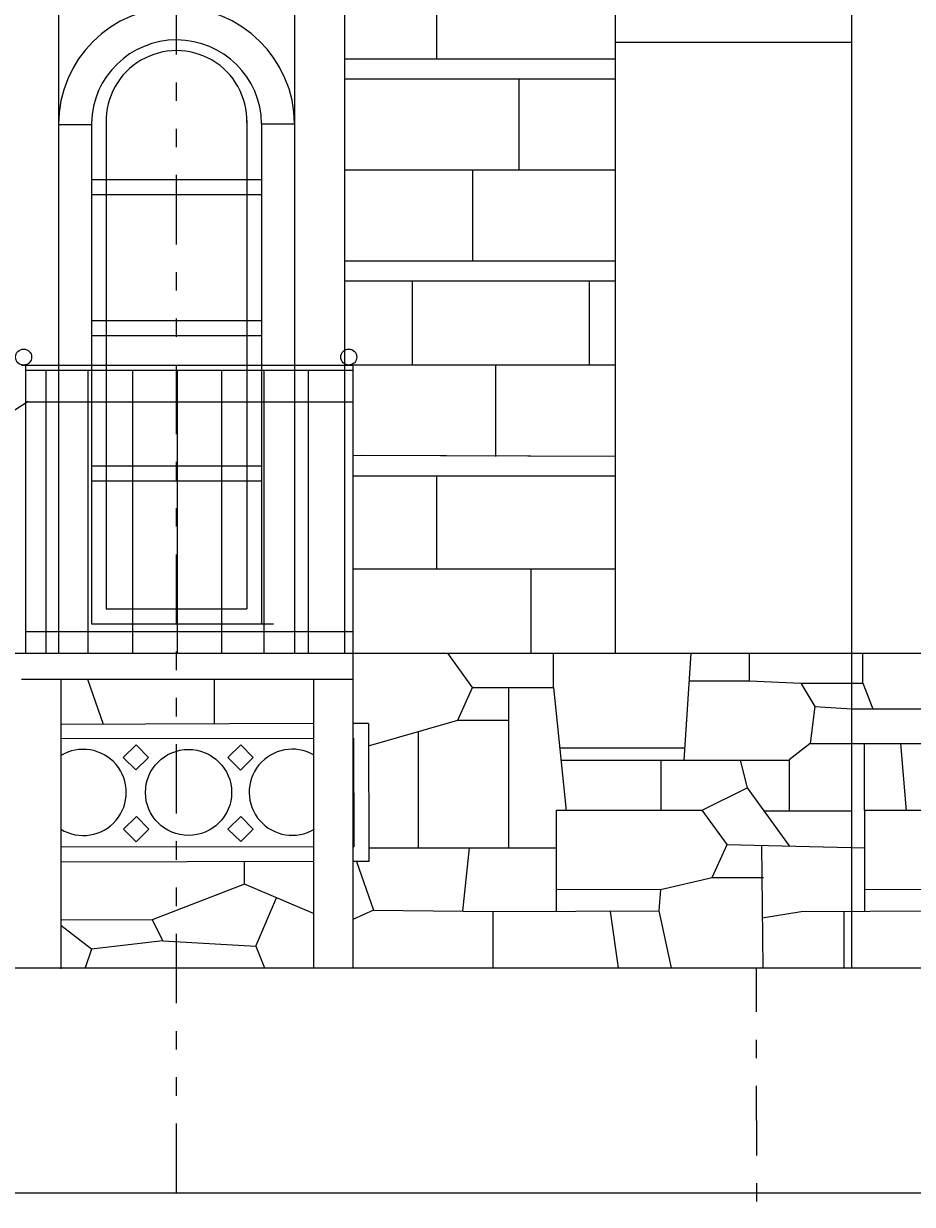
# Model space of a CAD drawing. Header units: millimetres. Extents: x -490789 to -449459, y 209001 to 327650.
# Drawn here: x -476655 to -473270, y 217204 to 221705 of the extents above; entities that cross this region are included whole.
import ezdxf

# ---------------------------------------------------------------- set-up
doc = ezdxf.new("R2010")
doc.units = ezdxf.units.MM
doc.header["$MEASUREMENT"] = 0
doc.linetypes.add('2-Штрих-Штриховая', pattern=[723.19442, 264.583325, -105.833328, 70.555556, -105.833328, 70.555556, -105.833328])
doc.linetypes.add('Штрих-Штриховая', pattern=[546.805537, 264.583325, -105.833328, 70.555556, -105.833328])
for name, color, linetype, lineweight in [('0_Ном._пера__12_Ном._пера__12_Ном._пера__12', 12, 'Continuous', 18), ('0_Ном._пера__182_Ном._пера__182_Ном._пера__182', 182, 'Continuous', 18), ('0_Ном._пера__25', 25, 'Continuous', 18), ('0_Ном._пера__7_Ном._пера__15_Ном._пера__15', 15, 'Continuous', 18), ('0_Ном._пера__7_Ном._пера__15_Ном._пера__7', 7, 'Continuous', 18), ('0_Ном._пера__7_Ном._пера__16_Ном._пера__16', 16, 'Continuous', 18), ('0_Ном._пера__7_Ном._пера__5_Ном._пера__5', 5, 'Continuous', 18), ('0_Ном._пера__7_Ном._пера__7_Ном._пера__1', 1, 'Continuous', 18), ('0_Ном._пера__7_Ном._пера__7_Ном._пера__7', 7, 'Continuous', 18), ('0_Ном._пера__85', 85, 'Continuous', 18), ('0_Ном_пера__13_Ном_пера__13_Ном_пера__13_Ном_пера__13_Ном_пера__13_Ном_пера__13_Ном_пера__13_Ном_пера__13_Ном_пера__13_Ном._пера__13_Ном_пера__13_Ном_пера__13_Ном_пера__13_Ном_пера__13_Ном_пера__13_Ном_пера__13_Ном_пера__13_Ном_пера__13_Ном_пера__13_Ном_4_Ном._пера__13', 13, 'Continuous', 18), ('0_Ном_пера__15_Ном_пера__15_Ном_пера__15_Ном_пера__15_Ном_пера__15_Ном_пера__15_Ном_пера__15_Ном._пера__15_Ном_пера__15_Ном_пера__15_Ном_пера__15_Ном_пера__15_Ном_пера__15_Ном_пера__15_Ном_пера__15_Ном_пера__15_Ном_пера__15_Ном_пера__15_Ном_пера__15_Ном_3_Ном._пера__15', 15, 'Continuous', 18), ('0_Ном_пера__15_Ном_пера__15_Ном_пера__15_Ном_пера__15_Ном_пера__15_Ном_пера__15_Ном_пера__15_Ном_пера__15_Ном_пера__15_Ном._пера__15_Ном_пера__15_Ном_пера__15_Ном_пера__15_Ном_пера__15_Ном_пера__15_Ном_пера__15_Ном_пера__15_Ном_пера__15_Ном_пера__15_Ном_3_Ном._пера__15', 15, 'Continuous', 18), ('0_Ном_пера__1_Ном_пера__1_Ном_пера__1_Ном._пера__1_Ном_пера__1_Ном_пера__1_Ном_пера__1_Ном_пера__1_Ном_пера__1_Ном_пера__1_Ном_пера__1_Ном_пера__1_Ном_пера__1_Ном_пера__1_Ном_пера__1_Ном_пера__1_Ном_пера__1_Ном_пера__1_Ном_пера__1_Ном_пера__1_Ном_пера___D_Ном._пера__1', 1, 'Continuous', 18), ('0_Ном_пера__5_Ном_пера__5_Ном_пера__5_Ном_пера__5_Ном_пера__5_Ном_пера__5_Ном_пера__5_Ном_пера__5_Ном_пера__5_Ном_пера__5_Ном_пера__5_Ном_пера__5_Ном_пера__5_Ном_пера__5_Ном_пера__5_Ном_пера__5_Ном._пера__5_Ном_пера__5_Ном_пера__5_Ном_пера__5_Ном_пера___7_Ном._пера__5', 5, 'Continuous', 18), ('0_Ном_пера__7_Ном._пера__7_Ном_пера__7_Ном_пера__7_Ном_пера__7_Ном_пера__7_Ном_пера__7_Ном_пера__7_Ном_пера__7_Ном_пера__7_Ном_пера__7_Ном_пера__7_Ном_пера__7_Ном_пера__7_Ном_пера__7_Ном_пера__7_Ном_пера__7_Ном_пера__7_Ном_пера__7_Ном_пера__7_Ном_пера___7_Ном._пера__7', 7, 'Continuous', 18), ('0_Ном_пера__7_Ном_пера__7_Ном_пера__7_Ном._пера__7_Ном_пера__7_Ном_пера__7_Ном_пера__7_Ном_пера__7_Ном_пера__7_Ном_пера__7_Ном_пера__7_Ном_пера__7_Ном_пера__7_Ном_пера__7_Ном_пера__7_Ном_пера__7_Ном_пера__7_Ном_пера__7_Ном_пера__7_Ном_пера__7_Ном_пера___5_Ном._пера__7', 7, 'Continuous', 18), ('0_Ном_пера__7_Ном_пера__7_Ном_пера__7_Ном_пера__7_Ном_пера__7_Ном_пера__7_Ном_пера__7_Ном_пера__7_Ном_пера__7_Ном._пера__7_Ном_пера__7_Ном_пера__7_Ном_пера__7_Ном_пера__7_Ном_пера__7_Ном_пера__7_Ном_пера__7_Ном_пера__7_Ном_пера__7_Ном_пера__7_Ном_пера___7_Ном._пера__7', 7, 'Continuous', 18), ('0_Ном_пера__7_Ном_пера__7_Ном_пера__7_Ном_пера__7_Ном_пера__7_Ном_пера__7_Ном_пера__7_Ном_пера__7_Ном_пера__7_Ном_пера__7_Ном_пера__7_Ном_пера__7_Ном_пера__7_Ном_пера__7_Ном_пера__7_Ном._пера__7_Ном_пера__7_Ном._пера__7_Ном_пера__7_Ном._пера__7_Ном_пера_2_Ном._пера__7', 7, 'Continuous', 18), ('0_Ном_пера__7_Ном_пера__7_Ном_пера__7_Ном_пера__7_Ном_пера__7_Ном_пера__7_Ном_пера__7_Ном_пера__7_Ном_пера__7_Ном_пера__7_Ном_пера__7_Ном_пера__7_Ном_пера__7_Ном_пера__7_Ном_пера__7_Ном_пера__7_Ном_пера__7_Ном_пера__7_Ном._пера__7_Ном_пера__7_Ном._пера__5_Ном._пера__7', 7, 'Continuous', 18), ('0_Ном_пера__7_Ном_пера__7_Ном_пера__7_Ном_пера__7_Ном_пера__7_Ном_пера__7_Ном_пера__7_Ном_пера__7_Ном_пера__7_Ном_пера__7_Ном_пера__7_Ном_пера__7_Ном_пера__7_Ном_пера__7_Ном_пера__7_Ном_пера__7_Ном_пера__7_Ном_пера__7_Ном_пера__7_Ном_пера__7_Ном_пера__7_C_Ном._пера__1', 1, 'Continuous', 18), ('0_Ном_пера__7_Ном_пера__7_Ном_пера__7_Ном_пера__7_Ном_пера__7_Ном_пера__7_Ном_пера__7_Ном_пера__7_Ном_пера__7_Ном_пера__7_Ном_пера__7_Ном_пера__7_Ном_пера__7_Ном_пера__7_Ном_пера__7_Ном_пера__7_Ном_пера__7_Ном_пера__7_Ном_пера__7_Ном_пера__7_Ном_пера__7_C_Ном._пера__7', 7, 'Continuous', 18)]:
    doc.layers.add(name, color=color, linetype=linetype, lineweight=lineweight)
doc.styles.add('СГЕНЕРИР_СТИЛЬ_1', font='')
doc.styles.get('СГЕНЕРИР_СТИЛЬ_1').set_extended_font_data('Arial')
doc.dimstyles.new('СГЕНЕРИР_СТИЛЬ__1', dxfattribs={"dimtxt": 250, "dimasz": 39.04812, "dimexe": 0.18, "dimexo": 0, "dimgap": 0.09, "dimtad": 1, "dimtih": 1, "dimtoh": 1, "dimdec": 0, "dimzin": 0, "dimdsep": 46, "dimtxsty": 'СГЕНЕРИР_СТИЛЬ_1', "dimblk": 'ARROWHEAD_6', "dimblk1": 'ARROWHEAD_6', "dimblk2": 'ARROWHEAD_6', "dimcen": 0.09, "dimclrd": 85, "dimclre": 85, "dimclrt": 25, "dimazin": 0, "dimtfac": 1, "dimtdec": 4, "dimtmove": 0, "dimatfit": 3, "dimfxl": 0, "dimtolj": 1, "dimtzin": 0, "dimarcsym": 0})

# ---------------------------------------------------------------- blocks, each defined once
blk = doc.blocks.new('*D5')
at = {"layer": '0_Ном._пера__85', "linetype": 'Continuous'}
for p, q in [((-480528, 217209.2), (-480528, 218105.7)), ((-458878.7, 217209.2), (-458878.7, 218105.7)), ((-480507.4, 217268.3), (-480548.5, 217227.2)), ((-458899.2, 217227.2), (-458858.1, 217268.3)), ((-480558.8, 217247.8), (-480528, 217247.8)), ((-480528, 217247.8), (-458878.7, 217247.8)), ((-458878.7, 217247.8), (-458847.8, 217247.8))]:
    blk.add_line(p, q, dxfattribs=at)
at = {"layer": '0_Ном._пера__25', "insert": (-470225.6, 217297.8), "char_height": 250, "attachment_point": 7, "style": 'СГЕНЕРИР_СТИЛЬ_1'}
blk.add_mtext('\\A1;{\\fArial|b0|i0|c204|p38;21\xa0649}', dxfattribs=at)
blk = doc.blocks.new('ARROWHEAD_6')
at = {"color": 0, "linetype": 'Continuous', "lineweight": 0}
for p, q in [((0, 0), (-1, 0)), ((-0.5, -0.5), (0.5, 0.5))]:
    blk.add_line(p, q, dxfattribs=at)
blk = doc.blocks.new('*D6')
at = {"layer": '0_Ном._пера__85', "linetype": 'Continuous'}
for p, q in [((-480776.9, 216335.7), (-480776.9, 218105.7)), ((-456839.7, 216335.7), (-456839.7, 218105.7)), ((-480807.8, 216374.2), (-480776.9, 216374.2)), ((-480756.4, 216394.8), (-480797.5, 216353.6)), ((-480776.9, 216374.2), (-456839.7, 216374.2)), ((-456860.2, 216353.6), (-456819.1, 216394.8)), ((-456839.7, 216374.2), (-456808.8, 216374.2))]:
    blk.add_line(p, q, dxfattribs=at)
at = {"layer": '0_Ном._пера__25', "insert": (-469330.6, 216424.2), "char_height": 250, "attachment_point": 7, "style": 'СГЕНЕРИР_СТИЛЬ_1'}
blk.add_mtext('\\A1;{\\fArial|b0|i0|c204|p38;23\xa0937}', dxfattribs=at)

msp = doc.modelspace()

# ---------------------------------------------------------------- linework, layer by layer
at = {"layer": '0_Ном._пера__12_Ном._пера__12_Ном._пера__12', "linetype": '2-Штрих-Штриховая'}
msp.add_line((-476073.2, 217247.8), (-476073.2, 234156.5), dxfattribs=at)
at = {"layer": '0_Ном._пера__182_Ном._пера__182_Ном._пера__182', "linetype": 'Штрих-Штриховая'}
msp.add_line((-473860.9, 215750.8), (-473863.7, 218105.7), dxfattribs=at)
at = {"layer": '0_Ном._пера__7_Ном._пера__15_Ном._пера__15', "linetype": 'Continuous'}
for p, q in [((-473500.9, 221633.7), (-474400.2, 221633.7)), ((-476412.6, 219206.5), (-476352.6, 219034.3)), ((-475929.9, 219206.5), (-475929.9, 219035.4)), ((-475152.9, 219006.2), (-475152.9, 218563.7)), ((-474613.2, 218945), (-474135.6, 218945)), ((-473452, 218706.7), (-473452, 218960.6)), ((-474070.3, 218706.7), (-473899.3, 218791.9)), ((-473899.3, 218791.9), (-473739.4, 218570.6)), ((-474626.9, 218706.7), (-474070.3, 218706.7)), ((-473836.3, 218704.6), (-473500.9, 218704.6)), ((-473452, 218706.7), (-472910.6, 218706.7)), ((-475814.2, 218424.4), (-475814.4, 218510.1)), ((-475387.4, 218511.2), (-475323, 218325.6)), ((-475814.2, 218424.4), (-476165.2, 218288.8)), ((-475551.3, 218312.9), (-475814.2, 218424.4)), ((-475770.3, 218189), (-475692.5, 218372.7)), ((-475323, 218325.6), (-475401.2, 218289.9)), ((-476513.5, 218290.4), (-476165.2, 218288.8)), ((-476513.5, 218290.4), (-476165.2, 218288.8)), ((-476396.5, 218177.1), (-476513.5, 218267.6)), ((-476165.2, 218288.8), (-476125.3, 218209)), ((-476125.3, 218209), (-476396.5, 218177.1)), ((-476125.3, 218209), (-475770.3, 218189)), ((-476396.5, 218177.1), (-476420.4, 218105.7)), ((-475770.3, 218189), (-475738.4, 218105.7))]:
    msp.add_line(p, q, dxfattribs=at)
for centre in [(-476655.3, 220434.3), (-475417, 220434.4)]:
    msp.add_circle(centre, 30.5, dxfattribs=at)
at = {"layer": '0_Ном._пера__7_Ном._пера__15_Ном._пера__7', "linetype": 'Continuous'}
msp.add_line((-476638.2, 220264.9), (-478434, 219096.1), dxfattribs=at)
at = {"layer": '0_Ном._пера__7_Ном._пера__16_Ном._пера__16', "linetype": 'Continuous'}
msp.add_line((-476663.6, 220403.8), (-475401.2, 220403.8), dxfattribs=at)
at = {"layer": '0_Ном._пера__7_Ном._пера__5_Ном._пера__5', "linetype": 'Continuous'}
msp.add_circle((-476027.2, 218774.6), 164.1, dxfattribs=at)
for centre, start, end in [((-476428.3, 218774.8), 238.7133, 121.2867), ((-475632, 218775.4), 60.5159, 301.0088)]:
    msp.add_arc(centre, 164.1, start, end, dxfattribs=at)
at = {"layer": '0_Ном._пера__7_Ном._пера__7_Ном._пера__1', "linetype": 'Continuous'}
for centre, radius, start, end in [((-476072.9, 221318.5), 450, 0.6019, 179.7617), ((-476072.9, 221318.8), 324.3, 0.7789, 178.7941)]:
    msp.add_arc(centre, radius, start, end, dxfattribs=at)
at = {"layer": '0_Ном._пера__7_Ном._пера__7_Ном._пера__7', "linetype": 'Continuous'}
for p, q in [((-476522.9, 221987.5), (-476522.9, 219305.6)), ((-475622.9, 221985.6), (-475622.9, 219305.6)), ((-475432.9, 221985.6), (-475432.9, 219305.6)), ((-474400.9, 219305.6), (-474400.9, 221985.6)), ((-473500.9, 218105.7), (-473500.9, 221985.6)), ((-476397.2, 221325.6), (-476397.2, 219417.5)), ((-476341.1, 221335.8), (-476341.1, 219474.1)), ((-475804.7, 221335.8), (-475804.7, 219474.1)), ((-475748.7, 221323.2), (-475748.7, 219417.5)), ((-475622.9, 221321.5), (-475622.9, 219305.6)), ((-475622.9, 221321.5), (-475622.9, 219305.6)), ((-475432.9, 221147.7), (-474400.9, 221147.7)), ((-476647, 219305.6), (-476647, 220403.8)), ((-475401.2, 220383), (-476647, 220383)), ((-476570.6, 220383), (-476570.6, 219305.6)), ((-476410.4, 220383), (-476410.4, 219305.6)), ((-476410.4, 220383), (-476410.4, 219305.6)), ((-476240.6, 220383), (-476240.6, 219305.6)), ((-476240.6, 220383), (-476240.6, 219305.6)), ((-476070.8, 220383), (-476070.8, 219305.6)), ((-475901, 220383), (-475901, 219305.6)), ((-475901, 220383), (-475901, 219305.6)), ((-475740.8, 220383), (-475740.8, 219305.6)), ((-475740.8, 220383), (-475740.8, 219305.6)), ((-475571, 220383), (-475571, 219305.6)), ((-475401.2, 220403.8), (-475401.2, 219206.5)), ((-475401.2, 220262.5), (-476647, 220262.5)), ((-476341.1, 219474.1), (-475804.7, 219474.1)), ((-475401.2, 219387.1), (-476647, 219387.1)), ((-476351.7, 219416.9), (-475703.2, 219416.9)), ((-480776.9, 219305.6), (-458635.5, 219305.6)), ((-475551.3, 219037), (-476513.5, 219033.9)), ((-475341.4, 219037), (-475401.2, 219037)), ((-475341.3, 219037), (-475340.2, 218511.3)), ((-475551.3, 218980.7), (-476513.5, 218979.3)), ((-475398.3, 218981), (-475401.2, 218981)), ((-475398.3, 218981), (-475397.4, 218567.9)), ((-475551.3, 218567.9), (-476513.5, 218565.9)), ((-475551.3, 218567.9), (-476513.5, 218565.9)), ((-475551.3, 218511.3), (-476513.5, 218508.3)), ((-475340.2, 218511.3), (-475401.2, 218511.3)), ((-483082.9, 218105.7), (-453942.1, 218105.7))]:
    msp.add_line(p, q, dxfattribs=at)
for centre, radius, start, end in [((-476072.9, 221318.5), 450, 0.6019, 179.7617), ((-476072.9, 221318.8), 324.3, 0.7789, 178.7941), ((-476072.9, 221334.1), 268.3, 358.7614, 181.2231), ((-476072.9, 221334.1), 268.3, 358.7614, 181.2231)]:
    msp.add_arc(centre, radius, start, end, dxfattribs=at)
at = {"layer": '0_Ном_пера__13_Ном_пера__13_Ном_пера__13_Ном_пера__13_Ном_пера__13_Ном_пера__13_Ном_пера__13_Ном_пера__13_Ном_пера__13_Ном._пера__13_Ном_пера__13_Ном_пера__13_Ном_пера__13_Ном_пера__13_Ном_пера__13_Ном_пера__13_Ном_пера__13_Ном_пера__13_Ном_пера__13_Ном_4_Ном._пера__13', "linetype": 'Continuous'}
for p, q in [((-474945.4, 219175.1), (-475039.7, 219305.6)), ((-475001.6, 219049.7), (-474945.4, 219175.1)), ((-475341.1, 218952.1), (-475001.6, 219049.7)), ((-473976, 218576.2), (-474070.3, 218706.7)), ((-475340.3, 218563.7), (-474626.9, 218563.7)), ((-474957.9, 218563.7), (-474983, 218322.2)), ((-474032.2, 218450.8), (-473976, 218576.2)), ((-473976, 218576.2), (-473452, 218563.7)), ((-474229.9, 218404.5), (-474032.2, 218450.8)), ((-474868.4, 218321), (-474236.3, 218323.8)), ((-474420.7, 218321), (-474390.6, 218105.7)), ((-473693.5, 218321), (-473061.4, 218323.8))]:
    msp.add_line(p, q, dxfattribs=at)
at = {"layer": '0_Ном_пера__15_Ном_пера__15_Ном_пера__15_Ном_пера__15_Ном_пера__15_Ном_пера__15_Ном_пера__15_Ном._пера__15_Ном_пера__15_Ном_пера__15_Ном_пера__15_Ном_пера__15_Ном_пера__15_Ном_пера__15_Ном_пера__15_Ном_пера__15_Ном_пера__15_Ном_пера__15_Ном_пера__15_Ном_3_Ном._пера__15', "linetype": 'Continuous'}
msp.add_line((-474229.9, 218404.5), (-474236.3, 218323.8), dxfattribs=at)
at = {"layer": '0_Ном_пера__15_Ном_пера__15_Ном_пера__15_Ном_пера__15_Ном_пера__15_Ном_пера__15_Ном_пера__15_Ном_пера__15_Ном_пера__15_Ном._пера__15_Ном_пера__15_Ном_пера__15_Ном_пера__15_Ном_пера__15_Ном_пера__15_Ном_пера__15_Ном_пера__15_Ном_пера__15_Ном_пера__15_Ном_3_Ном._пера__15', "linetype": 'Continuous'}
for p, q in [((-474636.4, 219174.5), (-474636.4, 219305.6)), ((-474138.6, 218897.1), (-474112.9, 219305.6)), ((-473890.4, 219200.4), (-473890.4, 219305.6)), ((-473458.2, 219191.5), (-473458.2, 219305.6)), ((-474119.5, 219200.4), (-473890.4, 219200.4)), ((-473890.4, 219200.4), (-473695, 219191.5)), ((-474945.4, 219175.1), (-474636.4, 219174.5)), ((-474808.9, 219174.8), (-474808.9, 218563.7)), ((-474636.4, 219174.5), (-474588.8, 218704.6)), ((-473695, 219191.5), (-473641.7, 219102.7)), ((-473695, 219191.5), (-473458.2, 219191.5)), ((-473458.2, 219191.5), (-473421.1, 219093.5)), ((-473641.7, 219102.7), (-473659.5, 218960.6)), ((-473641.7, 219102.7), (-473501, 219093.5)), ((-473501, 219093.5), (-473201.2, 219093.5)), ((-475001.6, 219049.7), (-474806, 219049.7)), ((-473659.5, 218960.6), (-473739.4, 218898.4)), ((-473659.5, 218960.6), (-472889.1, 218960.6)), ((-473315.4, 218960.6), (-473294, 218704.6)), ((-474608.3, 218897.1), (-474112.9, 218897.1)), ((-474227.9, 218897.1), (-474227.9, 218704.6)), ((-474112.9, 218897.1), (-473926, 218897.1)), ((-473926, 218897.1), (-473899.3, 218791.9)), ((-473926, 218897.1), (-473739.4, 218897.1)), ((-473739.4, 218898.4), (-473739.4, 218704.6)), ((-474626.9, 218706.7), (-474626.9, 218322.1)), ((-473452, 218706.7), (-473452, 218322.1)), ((-473844.8, 218573.1), (-473839.5, 218105.6)), ((-474032.2, 218450.8), (-473836.6, 218450.8)), ((-474626.9, 218406.1), (-474229.9, 218404.5)), ((-473452, 218406.1), (-473055, 218404.5)), ((-475323, 218325.6), (-474868.4, 218321)), ((-474868.4, 218321), (-474868.4, 218105.7)), ((-474236.3, 218323.8), (-474188.5, 218105.7)), ((-473841.7, 218296.7), (-473693.5, 218321)), ((-473531.1, 218321), (-473531.1, 218105.7))]:
    msp.add_line(p, q, dxfattribs=at)
at = {"layer": '0_Ном_пера__1_Ном_пера__1_Ном_пера__1_Ном._пера__1_Ном_пера__1_Ном_пера__1_Ном_пера__1_Ном_пера__1_Ном_пера__1_Ном_пера__1_Ном_пера__1_Ном_пера__1_Ном_пера__1_Ном_пера__1_Ном_пера__1_Ном_пера__1_Ном_пера__1_Ном_пера__1_Ном_пера__1_Ном_пера__1_Ном_пера___D_Ном._пера__1', "linetype": 'Continuous'}
for p, q in [((-474403.5, 221569.5), (-475432.9, 221569.5)), ((-474403.5, 221493.5), (-475432.9, 221493.5)), ((-474403.5, 220799.7), (-475432.9, 220799.7)), ((-474400.8, 220723.7), (-475432.9, 220723.7)), ((-474400.9, 220055.7), (-475401.2, 220059.2)), ((-474400.9, 220055.7), (-475366.4, 220059.1)), ((-474400.9, 219979.7), (-475401.2, 219979.7)), ((-474400.9, 219979.7), (-475366.4, 219979.7))]:
    msp.add_line(p, q, dxfattribs=at)
at = {"layer": '0_Ном_пера__5_Ном_пера__5_Ном_пера__5_Ном_пера__5_Ном_пера__5_Ном_пера__5_Ном_пера__5_Ном_пера__5_Ном_пера__5_Ном_пера__5_Ном_пера__5_Ном_пера__5_Ном_пера__5_Ном_пера__5_Ном_пера__5_Ном_пера__5_Ном._пера__5_Ном_пера__5_Ном_пера__5_Ном_пера__5_Ном_пера___7_Ном._пера__5', "linetype": 'Continuous'}
for p, q in [((-476227, 218956.1), (-476276.5, 218907.9)), ((-476179.9, 218907.9), (-476227, 218956.1)), ((-475828.2, 218955.9), (-475877.7, 218907.6)), ((-475780.9, 218908), (-475828.1, 218956.2)), ((-476227.6, 218860.2), (-476276.5, 218907.9)), ((-476179.9, 218907.9), (-476227.6, 218860.2)), ((-475828.8, 218859.9), (-475877.7, 218907.6)), ((-475781.1, 218907.6), (-475828.8, 218859.9)), ((-476225.9, 218682.7), (-476275.3, 218634.5)), ((-476178.7, 218634.5), (-476225.9, 218682.7)), ((-475827.9, 218683.1), (-475877.4, 218634.9)), ((-475780.8, 218634.9), (-475827.9, 218683.1)), ((-476226.4, 218586.8), (-476275.3, 218634.5)), ((-476178.7, 218634.5), (-476226.4, 218586.8)), ((-475828.5, 218587.2), (-475877.4, 218634.9)), ((-475780.8, 218634.9), (-475828.5, 218587.2))]:
    msp.add_line(p, q, dxfattribs=at)
at = {"layer": '0_Ном_пера__7_Ном._пера__7_Ном_пера__7_Ном_пера__7_Ном_пера__7_Ном_пера__7_Ном_пера__7_Ном_пера__7_Ном_пера__7_Ном_пера__7_Ном_пера__7_Ном_пера__7_Ном_пера__7_Ном_пера__7_Ном_пера__7_Ном_пера__7_Ном_пера__7_Ном_пера__7_Ном_пера__7_Ном_пера__7_Ном_пера___7_Ном._пера__7', "linetype": 'Continuous'}
for p, q in [((-475080.9, 221569.5), (-475080.9, 221875.2)), ((-475080.9, 219626.5), (-475080.9, 219979.7))]:
    msp.add_line(p, q, dxfattribs=at)
at = {"layer": '0_Ном_пера__7_Ном_пера__7_Ном_пера__7_Ном._пера__7_Ном_пера__7_Ном_пера__7_Ном_пера__7_Ном_пера__7_Ном_пера__7_Ном_пера__7_Ном_пера__7_Ном_пера__7_Ном_пера__7_Ном_пера__7_Ном_пера__7_Ном_пера__7_Ном_пера__7_Ном_пера__7_Ном_пера__7_Ном_пера__7_Ном_пера___5_Ном._пера__7', "linetype": 'Continuous'}
for p, q in [((-474501.5, 220723.7), (-474501.5, 220404)), ((-474858, 220404), (-474858, 220055.7))]:
    msp.add_line(p, q, dxfattribs=at)
at = {"layer": '0_Ном_пера__7_Ном_пера__7_Ном_пера__7_Ном_пера__7_Ном_пера__7_Ном_пера__7_Ном_пера__7_Ном_пера__7_Ном_пера__7_Ном._пера__7_Ном_пера__7_Ном_пера__7_Ном_пера__7_Ном_пера__7_Ном_пера__7_Ном_пера__7_Ном_пера__7_Ном_пера__7_Ном_пера__7_Ном_пера__7_Ном_пера___7_Ном._пера__7', "linetype": 'Continuous'}
msp.add_line((-475432.9, 220404), (-474400.9, 220404), dxfattribs=at)
at = {"layer": '0_Ном_пера__7_Ном_пера__7_Ном_пера__7_Ном_пера__7_Ном_пера__7_Ном_пера__7_Ном_пера__7_Ном_пера__7_Ном_пера__7_Ном_пера__7_Ном_пера__7_Ном_пера__7_Ном_пера__7_Ном_пера__7_Ном_пера__7_Ном._пера__7_Ном_пера__7_Ном._пера__7_Ном_пера__7_Ном._пера__7_Ном_пера_2_Ном._пера__7', "linetype": 'Continuous'}
for p, q in [((-474768.7, 221493.5), (-474768.7, 221147.7)), ((-474946, 221147.7), (-474946, 220799.7)), ((-475174.9, 220723.7), (-475174.9, 220405.3)), ((-474723, 219626.5), (-474723, 219305.6))]:
    msp.add_line(p, q, dxfattribs=at)
at = {"layer": '0_Ном_пера__7_Ном_пера__7_Ном_пера__7_Ном_пера__7_Ном_пера__7_Ном_пера__7_Ном_пера__7_Ном_пера__7_Ном_пера__7_Ном_пера__7_Ном_пера__7_Ном_пера__7_Ном_пера__7_Ном_пера__7_Ном_пера__7_Ном_пера__7_Ном_пера__7_Ном_пера__7_Ном._пера__7_Ном_пера__7_Ном._пера__5_Ном._пера__7', "linetype": 'Continuous'}
msp.add_line((-475401.2, 219626.5), (-474400.9, 219626.5), dxfattribs=at)
at = {"layer": '0_Ном_пера__7_Ном_пера__7_Ном_пера__7_Ном_пера__7_Ном_пера__7_Ном_пера__7_Ном_пера__7_Ном_пера__7_Ном_пера__7_Ном_пера__7_Ном_пера__7_Ном_пера__7_Ном_пера__7_Ном_пера__7_Ном_пера__7_Ном_пера__7_Ном_пера__7_Ном_пера__7_Ном_пера__7_Ном_пера__7_Ном_пера__7_C_Ном._пера__1', "linetype": 'Continuous'}
for p, q in [((-476522.9, 221320.4), (-476397.2, 221320.4)), ((-475748.7, 221323.2), (-475623, 221323.2))]:
    msp.add_line(p, q, dxfattribs=at)
at = {"layer": '0_Ном_пера__7_Ном_пера__7_Ном_пера__7_Ном_пера__7_Ном_пера__7_Ном_пера__7_Ном_пера__7_Ном_пера__7_Ном_пера__7_Ном_пера__7_Ном_пера__7_Ном_пера__7_Ном_пера__7_Ном_пера__7_Ном_пера__7_Ном_пера__7_Ном_пера__7_Ном_пера__7_Ном_пера__7_Ном_пера__7_Ном_пера__7_C_Ном._пера__7', "linetype": 'Continuous'}
for p, q in [((-476397.2, 221110.7), (-475748.7, 221110.7)), ((-476397.2, 221053.3), (-475748.7, 221053.3)), ((-476397.2, 220573.2), (-475748.7, 220573.2)), ((-476397.2, 220515.8), (-475748.7, 220515.8)), ((-476397.2, 220019.6), (-475748.7, 220019.6)), ((-476397.2, 219962.2), (-475748.7, 219962.2)), ((-476397.2, 219417.5), (-475748.7, 219417.5)), ((-476663.6, 219206.5), (-475401.2, 219206.5)), ((-476513.5, 219206.5), (-476513.5, 218102.3)), ((-475551.3, 219206.5), (-475551.3, 218105.7)), ((-475401.2, 219206.5), (-475401.2, 218105.7)), ((-475401.2, 218567.9), (-475397.4, 218567.9))]:
    msp.add_line(p, q, dxfattribs=at)

# ---------------------------------------------------------------- dimensions: what is measured, and where the dimension line sits
at = {"color": 85, "linetype": 'Continuous', "lineweight": 18}
dim = msp.add_linear_dim(base=(-456839.7, 216374.2), p1=(-480776.9, 218105.7), p2=(-456839.7, 218105.7), dimstyle='СГЕНЕРИР_СТИЛЬ__1', dxfattribs=at)
dim.commit()
dim.dimension.update_dxf_attribs({"geometry": '*D6', "text_midpoint": (-468808.3, 216549.2), "dimtype": 160})
dim = msp.add_linear_dim(base=(-458878.7, 217247.8), p1=(-480528, 218105.7), p2=(-458878.7, 218105.7), text='<MeasuredValue>', dimstyle='СГЕНЕРИР_СТИЛЬ__1', dxfattribs=at)
dim.commit()
dim.dimension.update_dxf_attribs({"geometry": '*D5', "text_midpoint": (-468840.5, 217422.8), "dimtype": 160})

doc.saveas('drawing.dxf')
